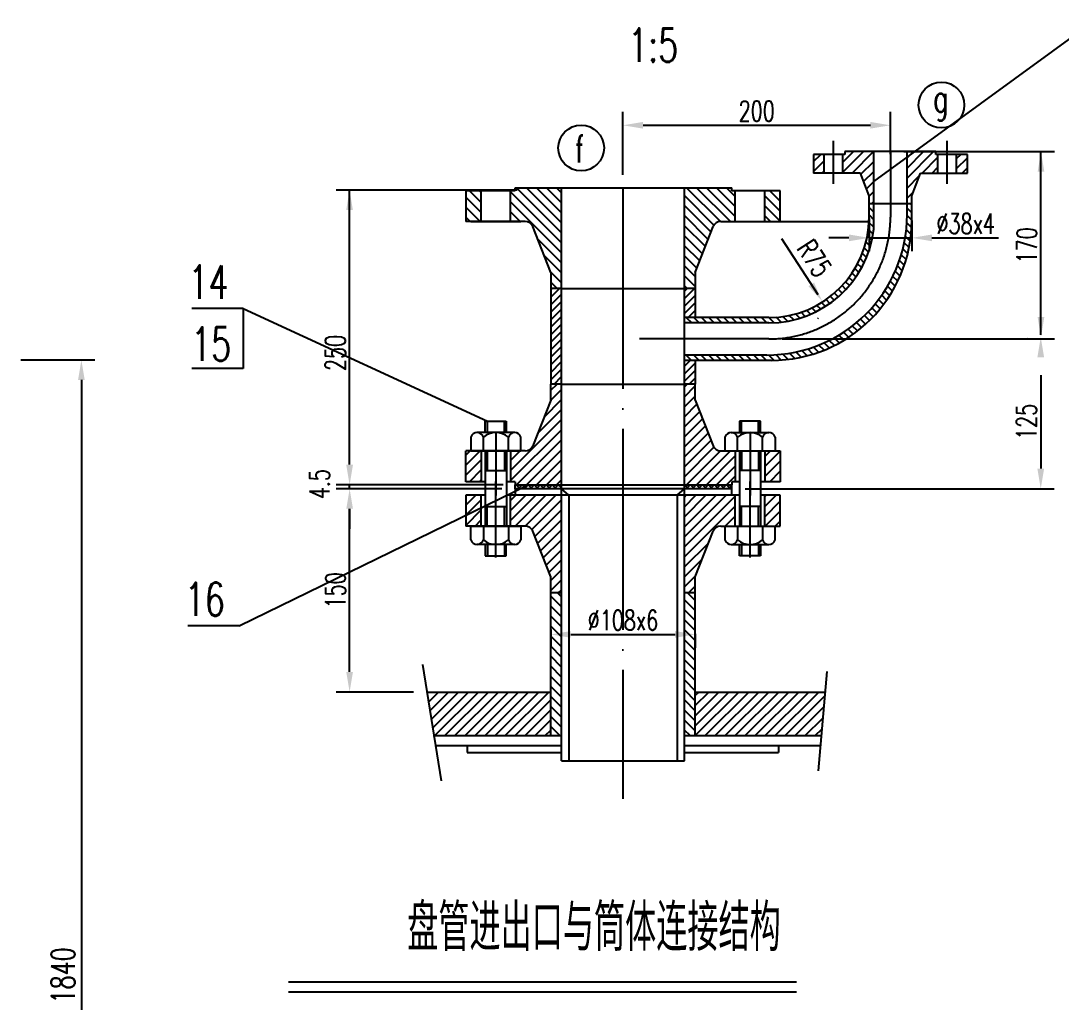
# Model space of a CAD drawing. Extents: x -54047 to 31317, y -2 to 11950.
# Drawn here: x -50219 to -47104, y 3063 to 6000 of the extents above; entities that cross this region are included whole.
import ezdxf

# ---------------------------------------------------------------- set-up
doc = ezdxf.new("R2010")
doc.units = 0
doc.header["$LTSCALE"] = 20
doc.linetypes.add('DASHDOT-M', pattern=[36, 30, -3, 0, -3])
doc.layers.get('0').update_dxf_attribs({"linetype": 'CONTINUOUS'})
doc.styles.add('BIAOZHU', font='ROMANS.shx', dxfattribs={"width": 0.7, "bigfont": 'HLFSD.shx'})
doc.styles.add('HZ', font='ROMANS.shx', dxfattribs={"width": 0.7, "height": 60, "bigfont": 'HLFSD.shx'})
doc.styles.add('ROMANS', font='ROMANS', dxfattribs={"width": 0.7, "height": 60})
pattern_1 = [(45, (-73592.36, -1025.528), (-14.967056, 14.967056), [])]
pattern_2 = [(45, (-55061.923, -12435.35), (-11.22532, 11.22532), [])]

msp = doc.modelspace()

# ---------------------------------------------------------------- hatches: boundary and pattern name
at = {"linetype": 'Continuous'}
h = msp.add_hatch(dxfattribs=at)
h.set_pattern_fill('ANSI31', scale=6.66665, style=0)
h.set_pattern_definition([(45, (-73592.36, -977.899), (-14.967056, 14.967056), [])])
h.paths.add_polyline_path([(-47707.8, 5544.4), (-47681.8, 5476.4), (-47681.8, 5452.4), (-47667.8, 5452.4), (-47667.8, 5608.4), (-47753.8, 5608.4), (-47753.8, 5600.4), (-47759.8, 5600.4), (-47759.8, 5544.4)])
h.paths.add_polyline_path([(-47847.8, 5544.4), (-47815.8, 5544.4), (-47815.8, 5600.4), (-47847.8, 5600.4)])
h.paths.add_polyline_path([(-47567.8, 5608.4), (-47567.8, 5452.4), (-47553.8, 5452.4), (-47553.8, 5476.4), (-47527.8, 5544.4), (-47475.8, 5544.4), (-47475.8, 5600.4), (-47481.8, 5600.4), (-47481.8, 5608.4)])
h.paths.add_polyline_path([(-47387.8, 5600.4), (-47419.8, 5600.4), (-47419.8, 5544.4), (-47387.8, 5544.4)])
h = msp.add_hatch(dxfattribs=at)
h.set_pattern_fill('ANSI31', scale=6.66665, style=0)
h.set_pattern_definition([(315, (-73592.36, 11138.818), (-14.967056, -14.967056), [])])
h.paths.add_polyline_path([(-48601.8, 5199.5), (-48633.8, 5199.5), (-48633.8, 5247.5), (-48687.8, 5384.3, 0.307922), (-48710.1, 5399.5), (-48753.8, 5399.5), (-48753.8, 5491.5), (-48739.9, 5491.5), (-48739.9, 5500.6), (-48601.8, 5500.6)])
h.paths.add_polyline_path([(-48841.8, 5399.5), (-48887.8, 5399.5), (-48887.8, 5491.5), (-48841.8, 5491.5)])
h.paths.add_polyline_path([(-48081.8, 5399.5), (-48125.5, 5399.5, 0.307922), (-48147.8, 5384.3), (-48201.8, 5247.5), (-48201.8, 5199.5), (-48233.8, 5199.5), (-48233.8, 5500.6), (-48091.9, 5500.6), (-48091.9, 5491.5), (-48081.8, 5491.5)])
h.paths.add_polyline_path([(-47947.8, 5399.5), (-47993.8, 5399.5), (-47993.8, 5491.5), (-47947.8, 5491.5)])
h = msp.add_hatch(dxfattribs=at)
h.set_pattern_fill('ANSI31', scale=5, angle=90, style=0)
h.set_pattern_definition([(135, (-55061.923, -12435.35), (-11.22532, -11.22532), [])])
h.paths.add_polyline_path([(-48233.8, 5112.4), (-48233.8, 5096.4), (-47981.8, 5096.4, 0.381614), (-47667.8, 5376.9), (-47667.8, 5452.4), (-47681.8, 5452.4), (-47681.8, 5412.4, -0.414214), (-47981.8, 5112.4)])
h.paths.add_polyline_path([(-48233.8, 5000.4), (-48233.8, 4984.4), (-47973.8, 4984.4, 0.140747), (-47750.9, 5048.4), (-47792.8, 5048.4, -0.121281), (-47987.8, 5000.4)])
h.paths.add_polyline_path([(-47557.2, 5350.7), (-47573.6, 5350.7, -0.234494), (-47792.8, 5048.4), (-47750.9, 5048.4, 0.224484)])
h.paths.add_polyline_path([(-47573.6, 5350.7), (-47557.2, 5350.7, 0.032058), (-47553.8, 5404.4), (-47553.8, 5452.4), (-47567.8, 5452.4), (-47567.8, 5420.4, -0.0417)])
h = msp.add_hatch(dxfattribs=at)
h.set_pattern_fill('ANSI31', scale=5, style=0)
h.set_pattern_definition(pattern_2)
h.paths.add_polyline_path([(-48601.8, 5199.5), (-48633.8, 5199.5), (-48633.8, 4913.8), (-48601.8, 4913.8)])
h = msp.add_hatch(dxfattribs=at)
h.set_pattern_fill('ANSI31', scale=5, style=0)
h.set_pattern_definition(pattern_2)
h.paths.add_polyline_path([(-48201.8, 5199.5), (-48233.8, 5199.5), (-48233.8, 5112.4), (-48201.8, 5112.4)])
h.paths.add_polyline_path([(-48233.8, 4913.8), (-48201.8, 4913.8), (-48201.8, 4984.4), (-48233.8, 4984.4)])
h = msp.add_hatch(dxfattribs=at)
h.set_pattern_fill('ANSI31', scale=6.66665, style=0)
h.set_pattern_definition(pattern_1)
h.paths.add_polyline_path([(-48601.8, 4913.8), (-48633.8, 4913.8), (-48633.8, 4865.8), (-48687.8, 4728.9, -0.307922), (-48710.1, 4713.8), (-48753.8, 4713.8), (-48753.8, 4621.8), (-48739.9, 4621.8), (-48739.9, 4612.7), (-48601.8, 4612.7)])
h.paths.add_polyline_path([(-48841.8, 4713.8), (-48887.8, 4713.8), (-48887.8, 4621.8), (-48841.8, 4621.8)])
h.paths.add_polyline_path([(-48081.8, 4713.8), (-48125.5, 4713.8, -0.307922), (-48147.8, 4728.9), (-48201.8, 4865.8), (-48201.8, 4913.8), (-48233.8, 4913.8), (-48233.8, 4612.7), (-48091.9, 4612.7), (-48091.9, 4621.8), (-48081.8, 4621.8)])
h.paths.add_polyline_path([(-47947.8, 4713.8), (-47993.8, 4713.8), (-47993.8, 4621.8), (-47947.8, 4621.8)])
h = msp.add_hatch(dxfattribs=at)
h.set_pattern_fill('ANSI37', scale=3.99999, style=0)
h.set_pattern_definition([(45, (-89094.433, 14167.972), (-8.9802337, 8.9802337), []), (135, (-89094.433, 14167.972), (-8.9802337, -8.9802337), [])])
h.paths.add_polyline_path([(-48739.9, 4612.7), (-48739.9, 4600.7), (-48601.8, 4600.7), (-48601.8, 4612.7)])
h.paths.add_polyline_path([(-48233.8, 4612.7), (-48233.8, 4600.7), (-48091.9, 4600.7), (-48091.9, 4612.7)])
h = msp.add_hatch(dxfattribs=at)
h.set_pattern_fill('ANSI31', scale=6.66665, style=0)
h.set_pattern_definition(pattern_1)
h.paths.add_polyline_path([(-48601.8, 4581), (-48753.8, 4581), (-48753.8, 4489), (-48710.1, 4489, -0.307922), (-48687.8, 4473.8), (-48633.8, 4337), (-48633.8, 4289), (-48601.8, 4289)])
h.paths.add_polyline_path([(-48841.8, 4581), (-48887.8, 4581), (-48887.8, 4489), (-48841.8, 4489)])
h.paths.add_polyline_path([(-48081.8, 4581), (-48233.8, 4581), (-48233.8, 4289), (-48201.8, 4289), (-48201.8, 4337), (-48147.8, 4473.8, -0.307922), (-48125.5, 4489), (-48081.8, 4489)])
h.paths.add_polyline_path([(-47947.8, 4581), (-47993.8, 4581), (-47993.8, 4489), (-47947.8, 4489)])
h = msp.add_hatch(dxfattribs=at)
h.set_pattern_fill('ANSI31', scale=6.66665, angle=90, style=0)
h.set_pattern_definition([(135, (-73592.36, -1025.528), (-14.967056, -14.967056), [])])
h.paths.add_polyline_path([(-48633.8, 3862.5), (-48601.8, 3862.5), (-48601.8, 4289), (-48633.8, 4289)])
h.paths.add_polyline_path([(-48233.8, 3862.5), (-48201.8, 3862.5), (-48201.8, 4289), (-48233.8, 4289)])
h = msp.add_hatch(dxfattribs=at)
h.set_pattern_fill('ANSI31', scale=6.66665, style=0)
h.set_pattern_definition([(45, (-71633.04, -590.631), (-14.967056, 14.967056), [])])
h.paths.add_polyline_path([(-49004.4, 3993), (-48983.3, 3862.5), (-48633.8, 3862.5), (-48633.8, 3993)])
h.paths.add_polyline_path([(-48201.8, 3993), (-48201.8, 3862.5), (-47825, 3862.5), (-47813.5, 3993)])

# ---------------------------------------------------------------- linework, layer by layer
at = {"color": 7, "linetype": 'Continuous'}
for p, q in [((-47667.8, 5519.4), (-46955, 6038.6)), ((-48417.8, 5539.4), (-48417.8, 5727.3)), ((-47617.8, 5600.7), (-47617.8, 5727.3)), ((-48357.8, 5687.3), (-47677.8, 5687.3)), ((-47577.8, 5608.4), (-47127.6, 5608.4)), ((-47167.6, 5060.7), (-47167.6, 5608.4)), ((-48733.8, 5493.7), (-49275.4, 5493.7)), ((-49235.4, 4672.7), (-49235.4, 5493.7)), ((-47681.8, 5408.6), (-47681.8, 5310.7)), ((-47553.8, 5402.5), (-47553.8, 5310.7)), ((-47943.3, 5348.8), (-47835, 5180.9)), ((-47741.8, 5350.7), (-47801.8, 5350.7)), ((-47681.8, 5350.7), (-47553.8, 5350.7)), ((-47493.8, 5350.7), (-47295.1, 5350.7)), ((-49553.5, 5139.4), (-48823.1, 4802.3)), ((-47833.5, 5110.4), (-47836.1, 5108.8)), ((-47941.8, 5048.4), (-47127.6, 5048.4)), ((-47207.6, 5054), (-47208.3, 5054)), ((-50218.6, 4985.8), (-49997.4, 4985.8)), ((-50037.4, 4925.8), (-50037.4, 1365.8)), ((-47168.3, 4940.7), (-47168.3, 4660.7)), ((-49235.2, 4672.7), (-49235.2, 4845.7)), ((-48823.1, 4768.1), (-48823.1, 4802.3)), ((-48772.5, 4768.1), (-48772.5, 4802.3)), ((-48063.1, 4768.1), (-48063.1, 4802.3)), ((-48012.5, 4768.1), (-48012.5, 4802.3)), ((-48823.5, 4713.8), (-48823.5, 4655.6)), ((-48772.1, 4713.8), (-48772.1, 4655.6)), ((-48063.5, 4713.8), (-48063.5, 4655.6)), ((-48012.1, 4713.8), (-48012.1, 4655.6)), ((-49565.1, 4191.2), (-48701.1, 4612.7)), ((-49275.2, 4612.7), (-49275.4, 4612.7)), ((-48776.4, 4612.7), (-49275.2, 4612.7)), ((-49235.2, 4600.7), (-49235.2, 4612.7)), ((-48779.9, 4600.7), (-49275.2, 4600.7)), ((-48819.9, 4600.7), (-49275.2, 4600.7)), ((-48051.9, 4600.7), (-47128.3, 4600.7)), ((-48823.5, 4489), (-48823.5, 4547.2)), ((-48772.1, 4489), (-48772.1, 4547.2)), ((-48063.5, 4489), (-48063.5, 4547.2)), ((-48012.1, 4489), (-48012.1, 4547.2)), ((-49235.2, 4053), (-49235.2, 4540.7)), ((-49235.2, 4540.7), (-49235.2, 4480.7)), ((-48823.1, 4434.6), (-48823.1, 4400.4)), ((-48772.5, 4434.6), (-48772.5, 4400.4)), ((-48063.1, 4434.6), (-48063.1, 4400.4)), ((-48012.5, 4434.6), (-48012.5, 4400.4)), ((-48633.8, 4179.4), (-48633.8, 4125.2)), ((-48573.8, 4165.2), (-48261.8, 4165.2)), ((-48201.8, 4166.5), (-48201.8, 4125.2)), ((-49017.7, 4075.1), (-48961.4, 3727.8)), ((-47808.2, 4054), (-47834.3, 3757)), ((-49044.4, 3993), (-49275.2, 3993)), ((-49418, 3096.4), (-47899.1, 3096.4))]:
    msp.add_line(p, q, dxfattribs=at)
at = {"color": 1, "linetype": 'DASHDOT-M'}
for p, q in [((-47787.8, 5512.4), (-47787.8, 5640.4)), ((-47447.8, 5512.4), (-47447.8, 5640.4)), ((-47617.8, 5608.4), (-47617.8, 5412.4)), ((-48417.8, 5499.4), (-48417.8, 3673.6)), ((-47981.8, 5048.4), (-48368.2, 5048.4)), ((-48797.8, 4765.8), (-48797.8, 4580.5)), ((-48037.8, 4765.8), (-48037.8, 4580.5)), ((-48037.8, 4765.8), (-48037.8, 4580.5)), ((-48797.8, 4437), (-48797.8, 4622.3)), ((-48797.8, 4395), (-48797.8, 4620.8)), ((-48037.8, 4437), (-48037.8, 4622.3)), ((-48037.8, 4437), (-48037.8, 4622.3)), ((-48037.8, 4395), (-48037.8, 4620.8))]:
    msp.add_line(p, q, dxfattribs=at)
at = {"color": 4, "linetype": 'Continuous'}
for p, q in [((-47753.8, 5608.4), (-47753.8, 5600.4)), ((-47481.8, 5608.4), (-47753.8, 5608.4)), ((-47667.8, 5376.9), (-47667.8, 5608.4)), ((-47567.8, 5420.4), (-47567.8, 5608.4)), ((-47481.8, 5600.4), (-47481.8, 5608.4)), ((-47847.8, 5600.4), (-47847.8, 5544.4)), ((-47753.8, 5600.4), (-47847.8, 5600.4)), ((-47815.8, 5544.4), (-47815.8, 5600.4)), ((-47759.8, 5544.4), (-47759.8, 5600.4)), ((-47387.8, 5600.4), (-47481.8, 5600.4)), ((-47475.8, 5544.4), (-47475.8, 5600.4)), ((-47419.8, 5544.4), (-47419.8, 5600.4)), ((-47387.8, 5544.4), (-47387.8, 5600.4)), ((-47707.8, 5544.4), (-47847.8, 5544.4)), ((-47681.8, 5476.4), (-47707.8, 5544.4)), ((-47553.8, 5476.4), (-47527.8, 5544.4)), ((-47527.8, 5544.4), (-47387.8, 5544.4)), ((-48887.8, 5491.5), (-48887.8, 5399.5)), ((-48829.5, 5491.5), (-48887.8, 5491.5)), ((-48841.8, 5399.5), (-48841.8, 5491.5)), ((-48739.9, 5491.5), (-48829.5, 5491.5)), ((-48753.8, 5399.5), (-48753.8, 5491.5)), ((-48739.9, 5500.6), (-48091.9, 5500.6)), ((-48739.9, 5500.6), (-48091.9, 5500.6)), ((-48739.9, 5491.5), (-48739.9, 5500.6)), ((-48601.8, 4913.8), (-48601.8, 5500.6)), ((-48233.8, 4905.8), (-48233.8, 5500.6)), ((-48091.9, 5491.5), (-48091.9, 5500.6)), ((-48006.1, 5491.5), (-48091.9, 5491.5)), ((-48081.8, 5399.5), (-48081.8, 5491.5)), ((-47947.8, 5491.5), (-48006.1, 5491.5)), ((-47993.8, 5399.5), (-47993.8, 5491.5)), ((-47947.8, 5399.5), (-47947.8, 5491.5)), ((-47681.8, 5412.4), (-47681.8, 5476.4)), ((-47553.8, 5452.4), (-47681.8, 5452.4)), ((-47553.8, 5404.4), (-47553.8, 5476.4)), ((-48710.1, 5399.5), (-48887.8, 5399.5)), ((-48872.7, 5399.5), (-48722.9, 5399.5)), ((-48125.5, 5399.5), (-47947.8, 5399.5)), ((-47947.8, 5399.5), (-47682.1, 5399.5)), ((-48633.8, 5247.5), (-48687.8, 5384.3)), ((-48201.8, 5247.5), (-48147.8, 5384.3)), ((-48633.8, 5247.5), (-48633.8, 5199.5)), ((-48201.8, 5247.5), (-48201.8, 5199.5)), ((-48633.8, 5199.5), (-48633.8, 4913.8)), ((-48601.8, 5199.5), (-48633.8, 5199.5)), ((-48601.8, 5199.5), (-48233.8, 5199.5)), ((-48201.8, 5199.5), (-48233.8, 5199.5)), ((-48201.8, 5199.5), (-48201.8, 5112.4)), ((-49553.5, 5139.4), (-49707, 5139.4)), ((-49553.5, 5139.4), (-49553.5, 4960.2)), ((-47981.8, 5112.4), (-48233.8, 5112.4)), ((-47981.8, 5096.4), (-48233.8, 5096.4)), ((-47987.8, 5000.4), (-48233.8, 5000.4)), ((-47973.8, 4984.4), (-48233.8, 4984.4)), ((-48201.8, 4984.4), (-48201.8, 4913.8)), ((-49553.5, 4960.2), (-49707, 4960.2)), ((-48633.8, 4865.8), (-48633.8, 4913.8)), ((-48601.8, 4913.8), (-48633.8, 4913.8)), ((-48601.8, 3787.2), (-48601.8, 4913.8)), ((-48601.8, 4913.8), (-48233.8, 4913.8)), ((-48233.8, 3787.2), (-48233.8, 4913.8)), ((-48201.8, 4913.8), (-48233.8, 4913.8)), ((-48201.8, 4865.8), (-48201.8, 4913.8)), ((-48633.8, 4865.8), (-48687.8, 4728.9)), ((-48201.8, 4865.8), (-48147.8, 4728.9)), ((-48829.4, 4768.8), (-48829.4, 4802.3)), ((-48829.4, 4802.3), (-48766.7, 4802.3)), ((-48766.7, 4802.3), (-48766.7, 4768.8)), ((-48006.2, 4802.3), (-48068.9, 4802.3)), ((-48068.9, 4802.3), (-48068.9, 4768.8)), ((-48006.2, 4768.8), (-48006.2, 4802.3)), ((-48741.2, 4768.8), (-48854.4, 4768.8)), ((-48094.4, 4768.8), (-47981.2, 4768.8)), ((-48872.7, 4755.2), (-48872.7, 4713.8)), ((-48835.3, 4713.8), (-48835.3, 4755.2)), ((-48760.3, 4713.8), (-48760.3, 4755.2)), ((-48722.9, 4713.8), (-48722.9, 4755.2)), ((-48112.7, 4755.2), (-48112.7, 4713.8)), ((-48075.3, 4713.8), (-48075.3, 4755.2)), ((-48000.3, 4713.8), (-48000.3, 4755.2)), ((-47962.9, 4755.2), (-47962.9, 4713.8)), ((-48887.8, 4621.8), (-48887.8, 4713.8)), ((-48710.1, 4713.8), (-48887.8, 4713.8)), ((-48872.7, 4713.8), (-48722.9, 4713.8)), ((-48841.8, 4713.8), (-48841.8, 4621.8)), ((-48829.5, 4713.8), (-48829.5, 4489)), ((-48766.1, 4713.8), (-48766.1, 4489)), ((-48753.8, 4713.8), (-48753.8, 4621.8)), ((-48125.5, 4713.8), (-47947.8, 4713.8)), ((-48081.8, 4713.8), (-48081.8, 4621.8)), ((-48069.5, 4713.8), (-48069.5, 4489)), ((-48006.1, 4713.8), (-48006.1, 4489)), ((-47993.8, 4713.8), (-47993.8, 4621.8)), ((-47947.8, 4713.8), (-47947.8, 4621.8)), ((-48829.5, 4655.6), (-48766.1, 4655.6)), ((-48006.1, 4655.6), (-48069.5, 4655.6)), ((-48829.5, 4621.8), (-48887.8, 4621.8)), ((-48739.9, 4621.8), (-48766.1, 4621.8)), ((-48739.9, 4621.8), (-48739.9, 4612.7)), ((-48739.9, 4612.7), (-48091.9, 4612.7)), ((-48739.9, 4612.7), (-48091.9, 4612.7)), ((-48739.9, 4600.7), (-48739.9, 4612.7)), ((-48091.9, 4621.8), (-48091.9, 4612.7)), ((-48069.5, 4621.8), (-48091.9, 4621.8)), ((-48091.9, 4600.7), (-48091.9, 4612.7)), ((-47947.8, 4621.8), (-48006.1, 4621.8)), ((-48887.8, 4581), (-48887.8, 4489)), ((-48829.5, 4581), (-48887.8, 4581)), ((-48841.8, 4489), (-48841.8, 4581)), ((-48417.8, 4581), (-48766.1, 4581)), ((-48753.8, 4489), (-48753.8, 4581)), ((-48091.9, 4600.7), (-48739.9, 4600.7)), ((-48739.9, 4600.7), (-48739.9, 4581)), ((-48580, 4581), (-48601.8, 4600.7)), ((-48580, 4581), (-48580, 3787.2)), ((-48069.5, 4581), (-48417.8, 4581)), ((-48255.6, 4581), (-48233.8, 4600.7)), ((-48255.6, 4581), (-48255.6, 3787.2)), ((-48091.9, 4581), (-48091.9, 4600.7)), ((-48081.8, 4489), (-48081.8, 4581)), ((-47947.8, 4581), (-48006.1, 4581)), ((-47993.8, 4489), (-47993.8, 4581)), ((-47947.8, 4489), (-47947.8, 4581)), ((-48829.5, 4547.2), (-48766.1, 4547.2)), ((-48006.1, 4547.2), (-48069.5, 4547.2)), ((-48710.1, 4489), (-48887.8, 4489)), ((-48872.7, 4447.6), (-48872.7, 4489)), ((-48872.7, 4489), (-48722.9, 4489)), ((-48835.3, 4489), (-48835.3, 4447.6)), ((-48760.3, 4489), (-48760.3, 4447.6)), ((-48722.9, 4489), (-48722.9, 4447.6)), ((-48125.5, 4489), (-47947.8, 4489)), ((-48112.7, 4489), (-48112.7, 4447.6)), ((-48075.3, 4489), (-48075.3, 4447.6)), ((-48000.3, 4489), (-48000.3, 4447.6)), ((-47962.9, 4447.6), (-47962.9, 4489)), ((-48633.8, 4337), (-48687.8, 4473.8)), ((-48201.8, 4337), (-48147.8, 4473.8)), ((-48741.2, 4434), (-48854.4, 4434)), ((-48829.4, 4434), (-48829.4, 4400.4)), ((-48766.7, 4400.4), (-48766.7, 4434)), ((-48094.4, 4434), (-47981.2, 4434)), ((-48068.9, 4400.4), (-48068.9, 4434)), ((-48006.2, 4434), (-48006.2, 4400.4)), ((-48829.4, 4400.4), (-48766.7, 4400.4)), ((-48006.2, 4400.4), (-48068.9, 4400.4)), ((-48633.8, 3862.5), (-48633.8, 4337)), ((-48201.8, 3862.5), (-48201.8, 4337)), ((-48601.8, 4289), (-48633.8, 4289)), ((-48201.8, 4289), (-48233.8, 4289)), ((-49565.1, 4191.2), (-49718.6, 4191.2)), ((-49004.4, 3993), (-48633.8, 3993)), ((-48201.8, 3993), (-47813.5, 3993)), ((-48985, 3862.5), (-48601.8, 3862.5)), ((-48233.8, 3862.5), (-47824.1, 3862.5)), ((-48978.5, 3833), (-48601.8, 3833)), ((-48883.3, 3833), (-48883.3, 3811.7)), ((-48233.8, 3833), (-47827.6, 3833)), ((-47952.3, 3833), (-47952.3, 3811.7)), ((-48883.3, 3811.7), (-48601.8, 3811.7)), ((-48233.8, 3811.7), (-47952.3, 3811.7)), ((-48601.8, 3787.2), (-48233.8, 3787.2)), ((-49418, 3126.4), (-47899.1, 3126.4))]:
    msp.add_line(p, q, dxfattribs=at)
for centre in [(-47465.3, 5747.8), (-48542.8, 5619.4)]:
    msp.add_circle(centre, 68.4, dxfattribs=at)
for centre, radius, start, end in [((-47987.8, 5420.4), 420, 270, 0), ((-48710.1, 5375.5), 24, 21.541, 90), ((-48125.5, 5375.5), 24, 90, 158.459), ((-47981.8, 5412.4), 300, 270, 0), ((-47973.8, 5404.4), 420, 270, 0), ((-47981.8, 5412.4), 316, 270, 353.5503), ((-48854, 4749.1), 19.7, 17.944, 162.056), ((-48797.8, 4710.4), 58.3, 50.0429, 129.9571), ((-48741.6, 4749.1), 19.7, 17.944, 162.056), ((-48094, 4749.1), 19.7, 17.944, 162.056), ((-48037.8, 4710.4), 58.3, 50.0429, 129.9571), ((-47981.6, 4749.1), 19.7, 17.944, 162.056), ((-48710.1, 4737.8), 24, 270, 338.459), ((-48125.5, 4737.8), 24, 201.541, 270), ((-48710.1, 4465), 24, 21.541, 90), ((-48125.5, 4465), 24, 90, 158.459), ((-48854, 4453.7), 19.7, 197.944, 342.056), ((-48797.8, 4492.3), 58.3, 230.0429, 309.9571), ((-48741.6, 4453.7), 19.7, 197.944, 342.056), ((-48094, 4453.7), 19.7, 197.944, 342.056), ((-48037.8, 4492.3), 58.3, 230.0429, 309.9571), ((-47981.6, 4453.7), 19.7, 197.944, 342.056)]:
    msp.add_arc(centre, radius, start, end, dxfattribs=at)
at = {"color": 1, "linetype": 'DASHDOT-M'}
msp.add_arc((-47981.8, 5412.4), 364, 270, 0, dxfattribs=at)
at = {"color": 7, "linetype": 'Continuous'}
for points in [[(-48357.8, 5697.3), (-48357.8, 5677.3), (-48417.8, 5687.3)], [(-47677.8, 5697.3), (-47677.8, 5677.3), (-47617.8, 5687.3)], [(-47177.6, 5548.4), (-47157.6, 5548.4), (-47167.6, 5608.4)], [(-49245.4, 5433.7), (-49225.4, 5433.7), (-49235.4, 5493.7)], [(-47741.8, 5360.7), (-47741.8, 5340.7), (-47681.8, 5350.7)], [(-47493.8, 5360.7), (-47493.8, 5340.7), (-47553.8, 5350.7)], [(-47846.1, 5216.9), (-47862.9, 5206.1), (-47822, 5161.1)], [(-47177.6, 5114), (-47157.6, 5114), (-47167.6, 5054)], [(-47178.3, 4994), (-47158.3, 4994), (-47168.3, 5054)], [(-50047.4, 4925.8), (-50027.4, 4925.8), (-50037.4, 4985.8)], [(-49245.4, 4672.7), (-49225.4, 4672.7), (-49235.4, 4612.7)], [(-49245.2, 4672.7), (-49225.2, 4672.7), (-49235.2, 4612.7)], [(-47178.3, 4660.7), (-47158.3, 4660.7), (-47168.3, 4600.7)], [(-49245.2, 4540.7), (-49225.2, 4540.7), (-49235.2, 4600.7)], [(-48573.8, 4175.2), (-48573.8, 4155.2), (-48633.8, 4165.2)], [(-48261.8, 4175.2), (-48261.8, 4155.2), (-48201.8, 4165.2)], [(-49245.2, 4053), (-49225.2, 4053), (-49235.2, 3993)]]:
    msp.add_solid(points, dxfattribs=at)

# ---------------------------------------------------------------- texts
at = {"color": 7, "linetype": 'Continuous', "style": 'HZ', "width": 0.7}
for s, height, p in [('1:5', 100, (-48402.5, 5876.9)), ('g', 80, (-47490.3, 5727.7)), ('f', 80, (-48561.5, 5576.5))]:
    msp.add_text(s, height=height, dxfattribs=at).set_placement(p)
at = {"color": 4, "linetype": 'Continuous', "width": 0.7}
for s, height, style, p in [('14', 100, 'ROMANS', (-49717, 5168.5)), ('15', 100, 'ROMANS', (-49709.1, 4983.3)), ('16', 100, 'ROMANS', (-49728.6, 4220.3)), ('盘管进出口与筒体连接结构', 140, 'HZ', (-49063, 3218.8))]:
    msp.add_text(s, height=height, dxfattribs=dict(at, style=style)).set_placement(p)
at = {"color": 7, "linetype": 'Continuous', "char_height": 60, "attachment_point": 5, "style": 'HZ'}
for s, insert in [('\\A1;200', (-48017.8, 5729.8)), ('%%c38x4', (-47392.8, 5393.2)), ('%%c108x6', (-48417.8, 4207.7))]:
    msp.add_mtext(s, dxfattribs=dict(at, insert=insert))
at = {"color": 7, "linetype": 'Continuous', "attachment_point": 5}
for s, insert, char_height, rotation, style in [('170', (-47210.1, 5328.4), 60, 90, 'HZ'), ('R75', (-47845.4, 5289.3), 60, 303, 'HZ'), ('250', (-49277.9, 5006.7), 60, 90, 'HZ'), ('125', (-47210.8, 4800.7), 60, 90, 'HZ'), ('\\A1;4.5', (-49325.6, 4614.6), 60, 90, 'HZ'), ('\\A1;150', (-49277.7, 4296.9), 60, 90, 'HZ'), ('\\A1;1840', (-50092.4, 3145.8), 70, 90, 'BIAOZHU')]:
    msp.add_mtext(s, dxfattribs=dict(at, insert=insert, char_height=char_height, rotation=rotation, style=style))

doc.saveas('drawing.dxf')
